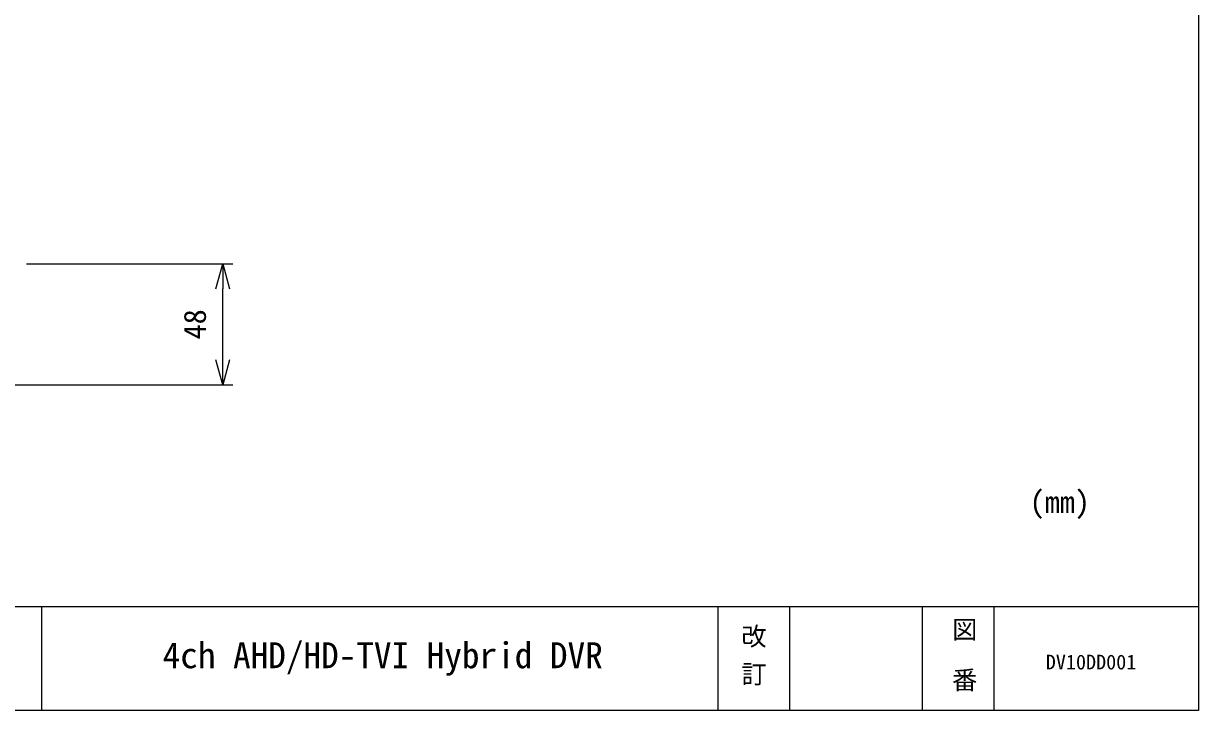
# Model space of a CAD drawing. Units: millimetres, scale not verified. Extents: x -289 to -9, y -203 to -14.
# Drawn here: x -125.6 to -9.1, y -203.4 to -135.3 of the extents above; entities that cross this region are included whole.
import ezdxf
from ezdxf.enums import TextEntityAlignment as Align

# ---------------------------------------------------------------- set-up
doc = ezdxf.new("R2010")
doc.units = ezdxf.units.MM
doc.header["$LTSCALE"] = 2
for name, color, linetype in [('0-0_0', 4, 'Continuous'), ('0-1_外形線', 4, 'Continuous'), ('0-5_枠', 4, 'Continuous'), ('0-7_AM_4', 4, 'Continuous')]:
    doc.layers.add(name, color=color, linetype=linetype)
doc.styles.add('@ＭＳ ゴシック', font='')
doc.styles.add('ＭＳ ゴシック', font='')
doc.styles.get('@ＭＳ ゴシック').set_extended_font_data('@MS Gothic')
doc.styles.get('ＭＳ ゴシック').set_extended_font_data('MS Gothic')

msp = doc.modelspace()

# ---------------------------------------------------------------- linework, layer by layer
at = {"layer": '0-0_0'}
for p, q in [((-105.854, -159.087), (-105.854, -161.587)), ((-105.854, -171.112), (-105.854, -168.612))]:
    msp.add_line(p, q, dxfattribs=at)
for points in [[(-106.524, -161.587), (-105.854, -159.087), (-105.184, -161.587)], [(-105.184, -168.612), (-105.854, -171.112), (-106.524, -168.612)]]:
    msp.add_lwpolyline(points, dxfattribs=at)
at = {"layer": '0-5_枠'}
for p, q in [((-289.364, -193.088), (-9.098, -193.088)), ((-123.809, -193.088), (-123.809, -203.408)), ((-56.754, -193.088), (-56.754, -203.408)), ((-49.641, -193.088), (-49.641, -203.408)), ((-36.494, -193.088), (-36.494, -203.408)), ((-29.382, -193.088), (-29.382, -203.408))]:
    msp.add_line(p, q, dxfattribs=at)
msp.add_lwpolyline([(-289.364, -13.724), (-9.098, -13.724), (-9.098, -203.408), (-289.364, -203.408)], close=True, dxfattribs=at)
at = {"layer": '0-7_AM_4'}
for p, q in [((-125.291, -159.087), (-104.854, -159.087)), ((-105.854, -168.612), (-105.854, -161.587)), ((-130.442, -171.112), (-104.854, -171.112))]:
    msp.add_line(p, q, dxfattribs=at)

# ---------------------------------------------------------------- texts
at = {"layer": '0-1_外形線', "style": 'ＭＳ ゴシック'}
for s, height, p in [('4ch AHD/HD-TVI Hybrid DVR', 2.566, (-111.808, -199.98)), ('DV10DD001', 1.466, (-24.24, -199.772))]:
    msp.add_text(s, height=height, dxfattribs=at).set_placement(p, align=Align.BOTTOM_LEFT)
at = {"layer": '0-5_枠', "style": 'ＭＳ ゴシック'}
for s, height, p in [('(mm)', 2.199, (-25.848, -184.483)), (' 図', 1.833, (-34.78, -196.851)), (' 番', 1.833, (-34.78, -201.851))]:
    msp.add_text(s, height=height, dxfattribs=at).set_placement(p, align=Align.BOTTOM_LEFT)
at = {"layer": '0-5_枠', "style": '@ＭＳ ゴシック'}
msp.add_text('改 訂', height=1.833, rotation=270, dxfattribs=at).set_placement((-54.672, -194.769), align=Align.BOTTOM_LEFT)
at = {"layer": '0-7_AM_4', "style": 'ＭＳ ゴシック'}
msp.add_text('48', height=2.199, rotation=90, dxfattribs=at).set_placement((-106.854, -166.6), align=Align.BOTTOM_LEFT)

doc.saveas('drawing.dxf')
